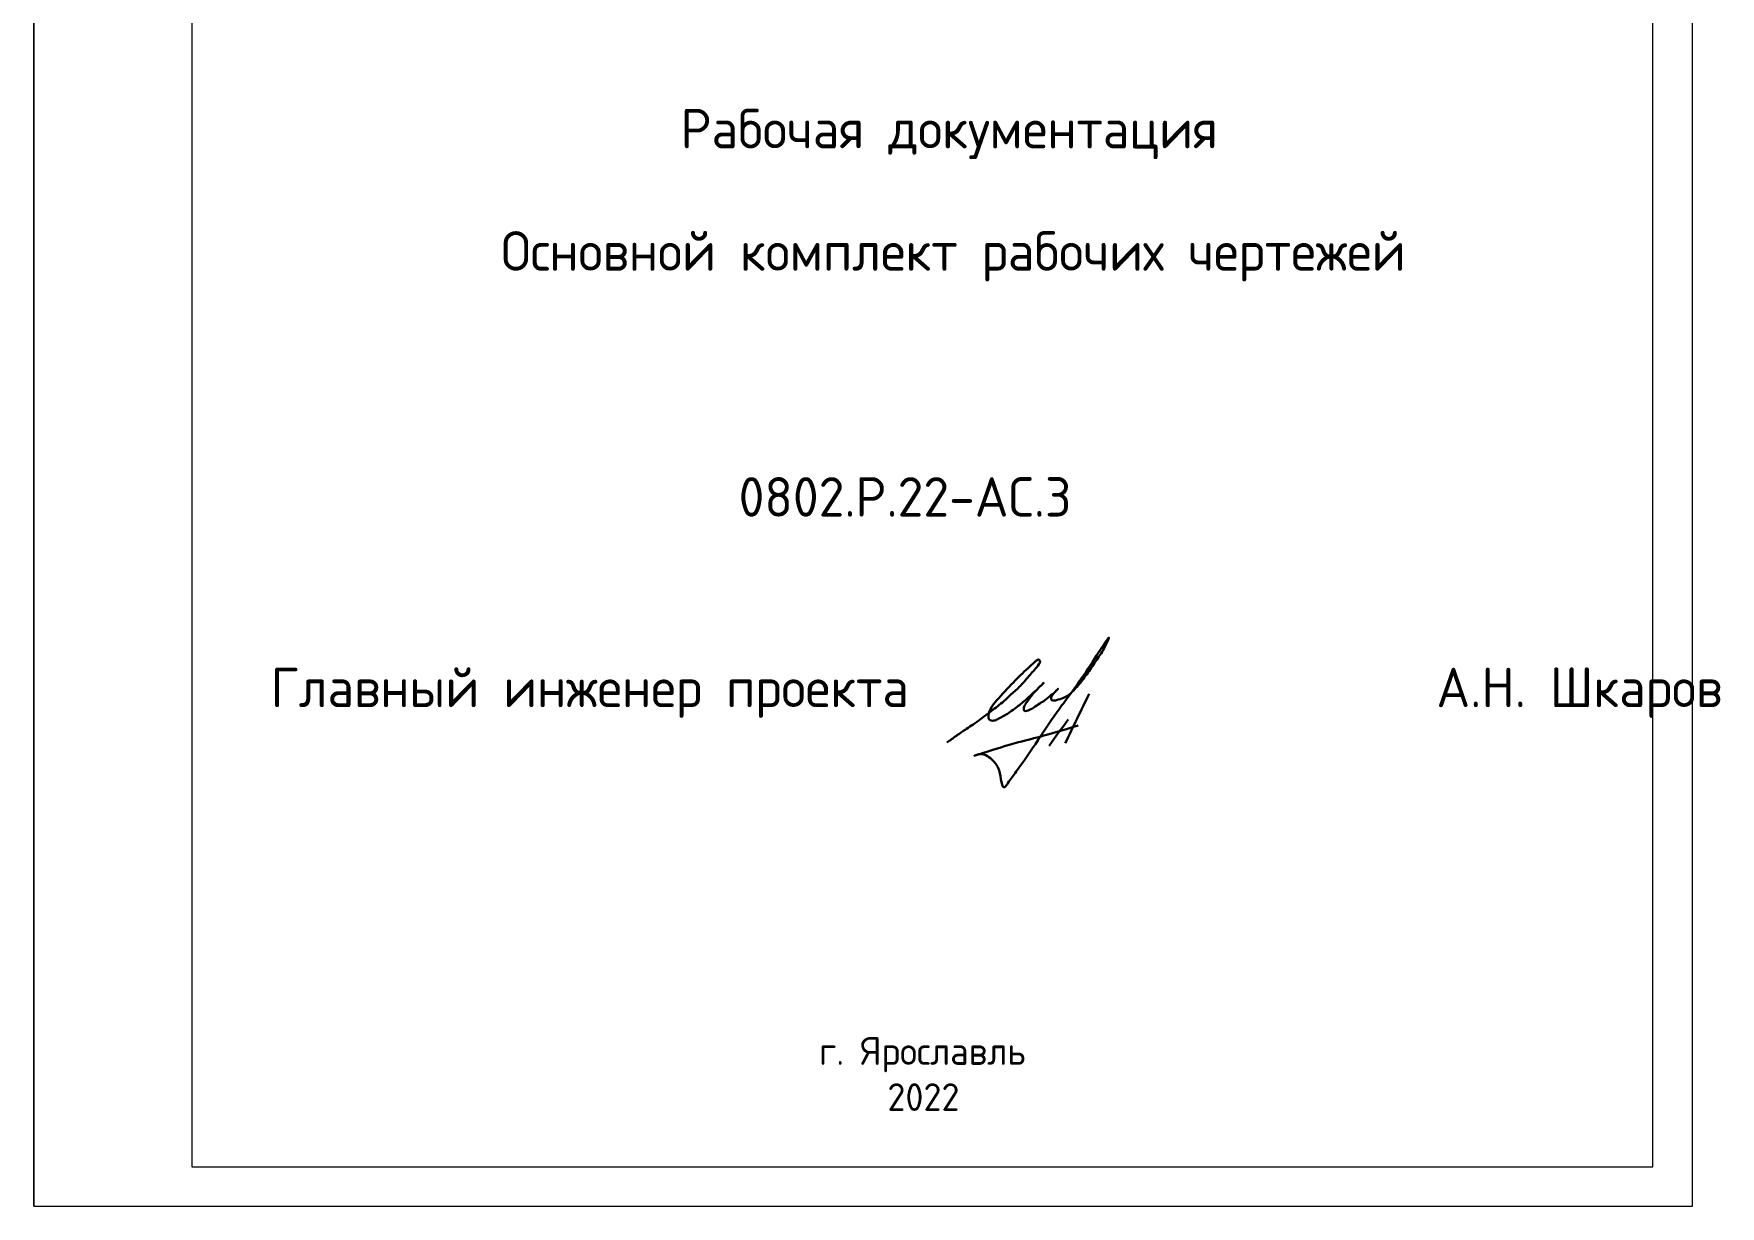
# Model space of a CAD drawing. Header units: metres. Extents: x 1563 to 4966, y -517 to 1463.
# Drawn here: x 1969.9 to 2183.4, y 1165.8 to 1314.3 of the extents above; entities that cross this region are included whole.
import ezdxf

# ---------------------------------------------------------------- set-up
doc = ezdxf.new("R2010")
doc.units = ezdxf.units.M
doc.layers.add('рамка', color=7, linetype='Continuous')
doc.layers.add('Форматы', color=7, linetype='Continuous')
doc.styles.add('GOST-2.304_Type-B', font='GOST Common.ttf')

# ---------------------------------------------------------------- blocks, each defined once
blk = doc.blocks.new('подпись')
at = {"lineweight": 30}
for points in [[(-0.82, -1.23), (-0.21, -0.8), (0.43, -0.36), (0.86, -0.08), (1.32, 0.25), (2, 0.77), (2.8, 1.4), (3.27, 1.83), (3.84, 2.36), (4.46, 3.07), (5.01, 3.73), (5.08, 3.95), (5.01, 4.03), (4.91, 4), (4.76, 3.88), (4.33, 3.49), (3.4, 2.58), (2.34, 1.43), (1.83, 0.48), (1.87, 0.23), (1.99, 0.16), (2.17, 0.16), (2.41, 0.25), (3.02, 0.6), (3.71, 1.09), (4.34, 1.62), (5.32, 2.55), (4.75, 1.98), (4.27, 1.36), (4.08, 1.05), (4.07, 0.85), (4.11, 0.78), (4.25, 0.78), (4.42, 0.84), (4.78, 1.05), (5.16, 1.3), (5.47, 1.51), (5.72, 1.73), (6.05, 1.99), (6.23, 2.18), (5.94, 1.88), (5.8, 1.63), (5.8, 1.5), (5.89, 1.44), (6.13, 1.46), (6.57, 1.6), (6.9, 1.79), (7.5, 2.39), (8.04, 3.08), (8.61, 3.92), (9.15, 4.76), (9.43, 5.33), (8, 3.26), (6.29, 0.88), (3.58, -3.07), (3.05, -3.8), (2.85, -4.05), (2.49, -2.98), (2.12, -2.39), (1.3, -1.96), (1.02, -2.03), (2.91, -1.44), (4.7, -0.96), (7.51, -0.15)], [(8.19, 1.85), (6.68, -1.27)], [(6.86, 0.23), (5.67, -1.43)]]:
    blk.add_spline(points, degree=3, dxfattribs=at)
blk = doc.blocks.new('Подпись Леха')
at = {"layer": 'рамка'}
blk.add_blockref('подпись', (2.7, 0.11), dxfattribs=at)

msp = doc.modelspace()

# ---------------------------------------------------------------- linework, layer by layer
at = {"layer": 'Форматы', "color": 7, "lineweight": 20}
msp.add_lwpolyline([(1969.8572, 1165.8234), (2179.8572, 1165.8234), (2179.8572, 1462.8234), (1969.8572, 1462.8234), (1969.8572, 1165.8234), (1969.8572, 1462.8234)], dxfattribs=at)
at = {"layer": 'Форматы', "color": 7, "lineweight": 15}
msp.add_lwpolyline([(1989.8572, 1457.8234), (1989.8572, 1170.8234), (2174.8572, 1170.8234), (2174.8572, 1457.8234)], close=True, dxfattribs=at)

# ---------------------------------------------------------------- block references
at = {"xscale": 2, "yscale": 2, "zscale": 2}
msp.add_blockref('Подпись Леха', (2081.6902, 1226.7872), dxfattribs=at)

# ---------------------------------------------------------------- texts
at = {"layer": 'Форматы', "color": 0, "lineweight": 15, "char_height": 5, "attachment_point": 1, "style": 'GOST-2.304_Type-B'}
for s, width, heights, insert in [('\\pi51.89394,l10;Рабочая документация', 185, [7.0498], (1989.8572, 1304.8048)), ('\\pi29.18182,l10;Основной комплект рабочих чертежей', 185, [7.0498], (1989.8572, 1289.3065)), ('\\pl10;0802.P.22-АС.3', 61.103411, [9.2462], (2049.1012, 1258.1626)), ('\\pl10;Главный инженер проекта                      А.Н. Шкаров', 185, [7.0498], (1989.8572, 1234.0363))]:
    msp.add_mtext_dynamic_manual_height_columns(s, width=width, gutter_width=12.5, heights=heights, dxfattribs=dict(at, insert=insert))
at = {"layer": 'Форматы', "color": 7, "lineweight": 15, "insert": (1990.1209, 1187.2367), "char_height": 3.5, "attachment_point": 1, "style": 'GOST-2.304_Type-B'}
msp.add_mtext_dynamic_manual_height_columns('\\pi79.1689;г. Ярославль \\P\\pi87.81815;2022', width=184.338697, gutter_width=12.5, heights=[17.7443], dxfattribs=at)

doc.saveas('drawing.dxf')
